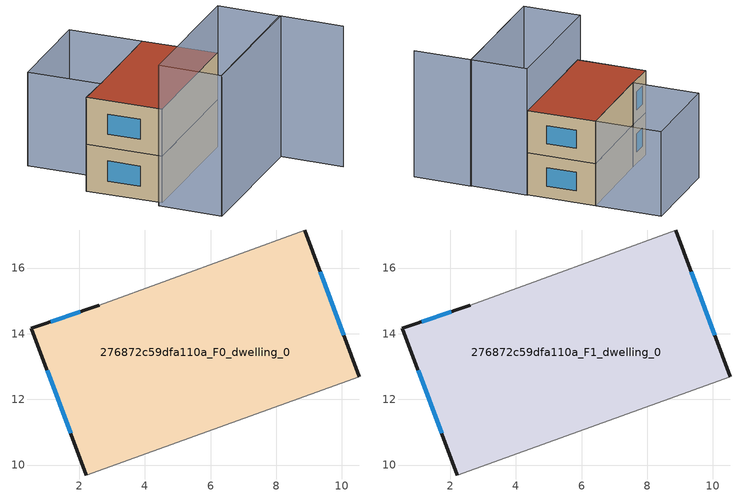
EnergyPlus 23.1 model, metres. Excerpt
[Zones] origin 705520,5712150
276872c59dfa110a_F0_dwelling_0
 floor ground (EU_floor_Construction): 8.86,17.16 10.53,12.68 2.21,9.7 0.54,14.16 2.61,14.87 z0
 wall outside (EU_wall_Construction): 2.61,14.87 0.54,14.16 2.21,9.7 / 10.53,12.68 8.86,17.16 z0:3
 wall adiabatic (EU_wall_Construction): 8.86,17.16 2.61,14.87 / 2.21,9.7 10.53,12.68 z0:3
 window (EU_Window_Construction): 1.02,12.89 1.74,10.97 / 2.02,14.67 1.13,14.36 / 10.05,13.96 9.34,15.88 z0.85:2.15
276872c59dfa110a_F1_dwelling_0
 floor to 276872c59dfa110a_F0_dwelling_0 (EU_floor_Construction): 8.86,17.16 10.52,12.68 2.21,9.7 0.54,14.16 2.61,14.87 z3
 wall outside (EU_wall_Construction): 2.61,14.87 0.54,14.16 2.21,9.7 / 10.53,12.68 8.86,17.16 z3:6
 wall adiabatic (EU_wall_Construction): 8.86,17.16 2.61,14.87 / 2.21,9.7 10.53,12.68 z3:6
 window (EU_Window_Construction): 1.02,12.89 1.74,10.97 / 2.02,14.67 1.13,14.36 / 10.05,13.96 9.34,15.88 z3.85:5.15
 roof outside (EU_roof_Construction): 10.53,12.68 8.86,17.16 2.61,14.87 0.54,14.16 2.21,9.7 z6
shading: 3.11,5.81 11.86,9 / 11.86,9 13.22,5.25 / 11.87,8.96 3.1,5.81 / 3.1,5.81 1.76,9.53 / 1.76,9.53 10.53,12.69 / 10.53,12.69 11.87,8.96 z0:9; 7.28,21.47 8.86,17.16 / 8.86,17.16 2.61,14.86 / 2.61,14.86 1.02,19.17 / 1.02,19.17 7.28,21.47 z0:6
[Building]
EU S2 Campaign: North Axis=0; Terrain=City; Solar Distribution=FullExterior
[Site:Location]
London: Latitude=51.5; Longitude=-0.5; Time Zone=0; Elevation=25
[SizingPeriod:WeatherFileDays]
AnnualSizingPeriod: Begin Month=1; Begin Day of Month=1; End Month=12; End Day of Month=31; Day of Week for Start Day=Monday; Use Weather File Daylight Saving Period=No; Use Weather File Rain and Snow Indicators=No
[MATERIAL]
EU_InternalMass_Material: Roughness=MediumRough; Thickness=0.1; Conductivity=1; Density=1800; Specific Heat=900; Thermal Absorptance=0.9; Solar Absorptance=0.7; Visible Absorptance=0.7
[MATERIAL:NOMASS] Roughness=MediumRough; Thermal Absorptance=0.9; Solar Absorptance=0.7; Visible Absorptance=0.7
Name | Thermal Resistance
EU_wall_NoMass | 0.71061
EU_roof_NoMass | 2.41608
EU_floor_NoMass | 1.75078
[WINDOWMATERIAL:SIMPLEGLAZINGSYSTEM]
EU_Window_SimpleGlazing: UFactor=2.64892; Solar Heat Gain Coefficient=0.76; Visible Transmittance=0.76
[CONSTRUCTION]
EU_wall_Construction: EU_wall_NoMass
EU_roof_Construction: EU_roof_NoMass
EU_floor_Construction: EU_floor_NoMass
EU_Window_Construction: EU_Window_SimpleGlazing
EU_InternalMass_Construction: EU_InternalMass_Material
[ZONE] Type=1; Multiplier=1; Ceiling Height=autocalculate; Floor Area=autocalculate; Part of Total Floor Area=Yes
Name | Volume
276872c59dfa110a_F0_dwelling_0 | 125.993
276872c59dfa110a_F1_dwelling_0 | 125.994
[INTERNALMASS] Construction=EU_InternalMass_Construction; Surface Area=41.9981
Name | Zone or ZoneList
276872c59dfa110a_F0_dwelling_0_EU_InternalMass | 276872c59dfa110a_F0_dwelling_0
276872c59dfa110a_F1_dwelling_0_EU_InternalMass | 276872c59dfa110a_F1_dwelling_0
[OTHEREQUIPMENT] Fuel Type=Electricity; Design Level Calculation Method=Watts/Area; Power per Zone Floor Area=1; Fraction Latent=0; Fraction Radiant=0; Fraction Lost=0; Carbon Dioxide Generation Rate=0; EndUse Subcategory=EU_Step8_InternalGains
Name | Zone or ZoneList or Space or SpaceList | Schedule
EU_Step8_InternalGain_276872c59dfa110a_F0_dwelling_0_f000 | 276872c59dfa110a_F0_dwelling_0 | EU_Step8_GainSchedule_276872c59dfa110a_F0_dwelling_0_f000
EU_Step8_InternalGain_276872c59dfa110a_F1_dwelling_0_f000 | 276872c59dfa110a_F1_dwelling_0 | EU_Step8_GainSchedule_276872c59dfa110a_F1_dwelling_0_f000
[ZONEVENTILATION:DESIGNFLOWRATE] Schedule=EU_AlwaysOn; Design Flow Rate Calculation Method=AirChanges/Hour; Air Changes per Hour=0.496673; Ventilation Type=Natural; Fan Pressure Rise=0; Fan Total Efficiency=1; Constant Term Coefficient=1; Temperature Term Coefficient=0; Velocity Term Coefficient=0; Velocity Squared Term Coefficient=0; Minimum Indoor Temperature=-100; Maximum Indoor Temperature=100; Delta Temperature=-100; Minimum Outdoor Temperature=-100; Maximum Outdoor Temperature=100; Maximum Wind Speed=40
Name | Zone or ZoneList or Space or SpaceList
EU_ConstantAir_276872c59dfa110a_F0_dwelling_0 | 276872c59dfa110a_F0_dwelling_0
EU_ConstantAir_276872c59dfa110a_F1_dwelling_0 | 276872c59dfa110a_F1_dwelling_0
[HVACTEMPLATE:THERMOSTAT] Constant Heating Setpoint=20; Constant Cooling Setpoint=50
EU_HeatOnly_276872c59dfa110a_F0_dwelling_0; EU_HeatOnly_276872c59dfa110a_F1_dwelling_0
[HVACTEMPLATE:ZONE:IDEALLOADSAIRSYSTEM] System Availability Schedule=EU_AlwaysOn; Maximum Heating Supply Air Temperature=50; Minimum Cooling Supply Air Temperature=13; Maximum Heating Supply Air Humidity Ratio=0.0156; Minimum Cooling Supply Air Humidity Ratio=0.0077; Heating Limit=NoLimit; Cooling Limit=NoLimit; Heating Availability Schedule=EU_AlwaysOn; Cooling Availability Schedule=EU_CoolingOff; Dehumidification Control Type=ConstantSensibleHeatRatio; Cooling Sensible Heat Ratio=0.7; Dehumidification Setpoint=60; Humidification Control Type=None; Humidification Setpoint=30; Outdoor Air Method=None; Outdoor Air Flow Rate per Person=0.00944; Outdoor Air Flow Rate per Zone Floor Area=0; Outdoor Air Flow Rate per Zone=0; Demand Controlled Ventilation Type=None; Outdoor Air Economizer Type=NoEconomizer; Heat Recovery Type=None; Sensible Heat Recovery Effectiveness=0.7; Latent Heat Recovery Effectiveness=0.65
Name | Template Thermostat
276872c59dfa110a_F0_dwelling_0 | EU_HeatOnly_276872c59dfa110a_F0_dwelling_0
276872c59dfa110a_F1_dwelling_0 | EU_HeatOnly_276872c59dfa110a_F1_dwelling_0
[SIZING:ZONE] Zone Cooling Design Supply Air Temperature Input Method=SupplyAirTemperature; Zone Cooling Design Supply Air Temperature=13; Zone Heating Design Supply Air Temperature Input Method=SupplyAirTemperature; Zone Heating Design Supply Air Temperature=50; Zone Cooling Design Supply Air Humidity Ratio=0.008; Zone Heating Design Supply Air Humidity Ratio=0.008; Cooling Design Air Flow Method=DesignDay; Cooling Design Air Flow Rate=0; Cooling Minimum Air Flow per Zone Floor Area=0.000762; Cooling Minimum Air Flow=0; Cooling Minimum Air Flow Fraction=0.2; Heating Design Air Flow Method=DesignDay; Heating Design Air Flow Rate=0; Heating Maximum Air Flow per Zone Floor Area=0.002032; Heating Maximum Air Flow=0.141576; Heating Maximum Air Flow Fraction=0.3; Account for Dedicated Outdoor Air System=No; Dedicated Outdoor Air System Control Strategy=NeutralSupplyAir; Dedicated Outdoor Air Low Setpoint Temperature for Design=autosize; Dedicated Outdoor Air High Setpoint Temperature for Design=autosize; Zone Load Sizing Method=Sensible Load Only No Latent Load; Zone Latent Cooling Design Supply Air Humidity Ratio Input Method=HumidityRatioDifference; Zone Cooling Design Supply Air Humidity Ratio Difference=0.005; Zone Latent Heating Design Supply Air Humidity Ratio Input Method=HumidityRatioDifference; Zone Humidification Design Supply Air Humidity Ratio Difference=0.005
276872c59dfa110a_F0_dwelling_0; 276872c59dfa110a_F1_dwelling_0
[SCHEDULE:CONSTANT]
Name | Hourly Value
EU_AlwaysOn | 1
EU_CoolingOff | 0
[SCHEDULE:FILE] Column Number=1; Rows to Skip at Top=0; Number of Hours of Data=8760; Column Separator=Comma; Interpolate to Timestep=No; Minutes per Item=60; Adjust Schedule for Daylight Savings=Yes
Name | File
EU_Step8_GainSchedule_276872c59dfa110a_F0_dwelling_0_f000 | ../../schedules/276872c59dfa110a/276872c59dfa110a_F0_dwelling_0_f000_gain.csv
EU_Step8_GainSchedule_276872c59dfa110a_F1_dwelling_0_f000 | ../../schedules/276872c59dfa110a/276872c59dfa110a_F1_dwelling_0_f000_gain.csv
